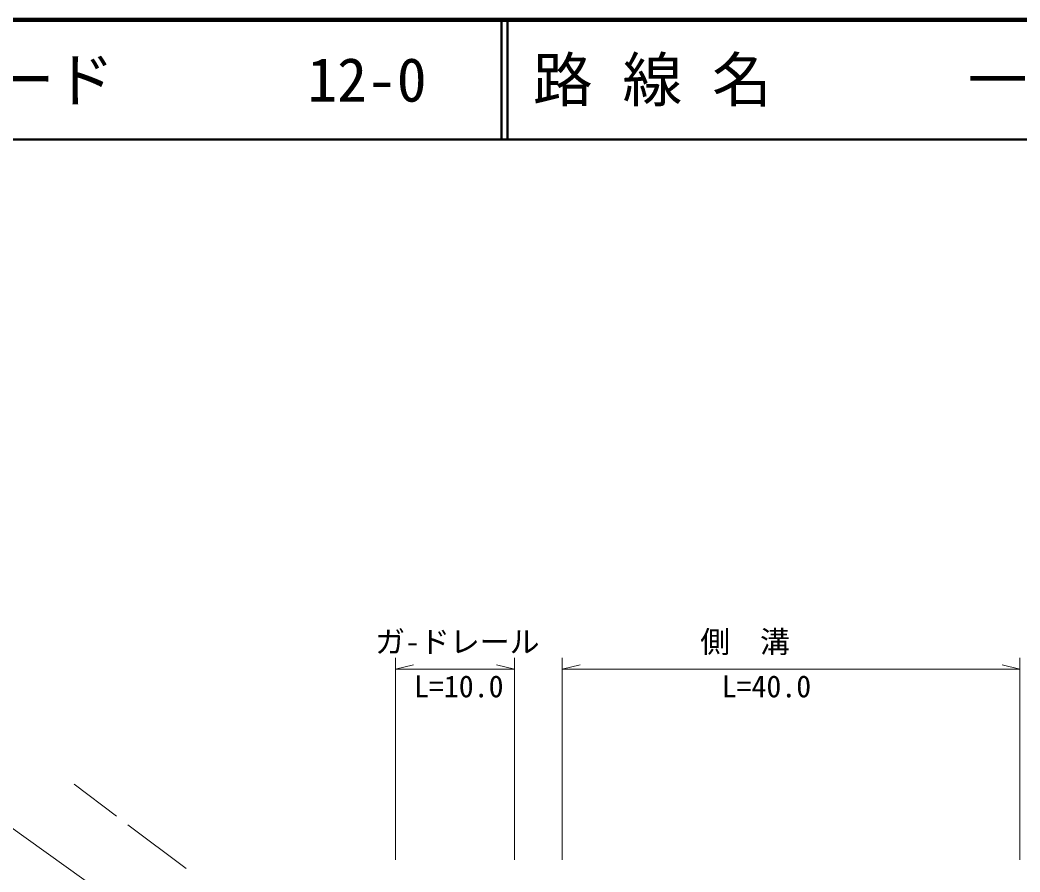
# Model space of a CAD drawing. Units: millimetres, scale not verified. Extents: x 40000 to 680000, y 20000 to 380000.
# Drawn here: x 137491 to 221121, y 308710 to 380000 of the extents above; entities that cross this region are included whole.
import ezdxf
from ezdxf.enums import TextEntityAlignment as Align

# ---------------------------------------------------------------- set-up
doc = ezdxf.new("R2010")
doc.units = ezdxf.units.MM
doc.header["$LTSCALE"] = 1000
for name, color, linetype, lineweight in [('M-BGD', 7, 'Continuous', 13), ('M-STR-HTXT', 7, 'Continuous', 13), ('M-TTL', 2, 'Continuous', 140), ('M-TTL-LINE', 7, 'Continuous', 50)]:
    doc.layers.add(name, color=color, linetype=linetype, lineweight=lineweight)
doc.layers.add('M-TTL-TXT', color=7, linetype='Continuous')
doc.styles.add('ＭＳ ゴシック', font='')
doc.styles.get('ＭＳ ゴシック').set_extended_font_data('MS Gothic')

msp = doc.modelspace()

# ---------------------------------------------------------------- linework, layer by layer
at = {"layer": 'M-BGD'}
for p, q in [((145554, 313390), (142022, 316053)), ((151389, 308991), (146523, 312660))]:
    msp.add_line(p, q, dxfattribs=at)
msp.add_lwpolyline([(125728, 310441), (139620, 300491), (144299, 307025), (130407, 316975)], close=True, dxfattribs=at)
at = {"layer": 'M-STR-HTXT'}
for p, q in [((168902, 309731), (168902, 326632)), ((178842, 309731), (178842, 326632)), ((182842, 309731), (182842, 326632)), ((221120, 326632), (221120, 309731)), ((168902, 325672), (170402, 326047)), ((168902, 325672), (178842, 325672)), ((178842, 325672), (177342, 326047)), ((182842, 325672), (184342, 326047)), ((182842, 325672), (221120, 325672)), ((221120, 325672), (219620, 326047))]:
    msp.add_line(p, q, dxfattribs=at)
at = {"layer": 'M-TTL'}
msp.add_line((680000, 380000), (40000, 380000), dxfattribs=at)
at = {"layer": 'M-TTL-LINE'}
for p, q in [((177750, 380000), (177750, 370000)), ((178250, 380000), (178250, 370000)), ((40000, 370000), (680000, 370000))]:
    msp.add_line(p, q, dxfattribs=at)

# ---------------------------------------------------------------- texts
at = {"layer": 'M-STR-HTXT', "style": 'ＭＳ ゴシック'}
for s, p in [('ガ-ドレール', (167193, 326508)), ('側\u3000溝', (194378, 326508)), ('L=10.0', (170447, 322777)), ('L=40.0', (196175, 322777))]:
    msp.add_text(s, height=1833, dxfattribs=at).set_placement(p, align=Align.BOTTOM_LEFT)
at = {"layer": 'M-TTL-TXT', "style": 'ＭＳ ゴシック'}
for s, p in [('路 線 名', (180380, 375000)), ('一般県道湯野山畑線', (216734, 375000)), ('図面コード', (120380, 375000)), ('12-0', (161521, 375000))]:
    msp.add_text(s, height=3666, dxfattribs=at).set_placement(p, align=Align.MIDDLE_LEFT)

doc.saveas('drawing.dxf')
